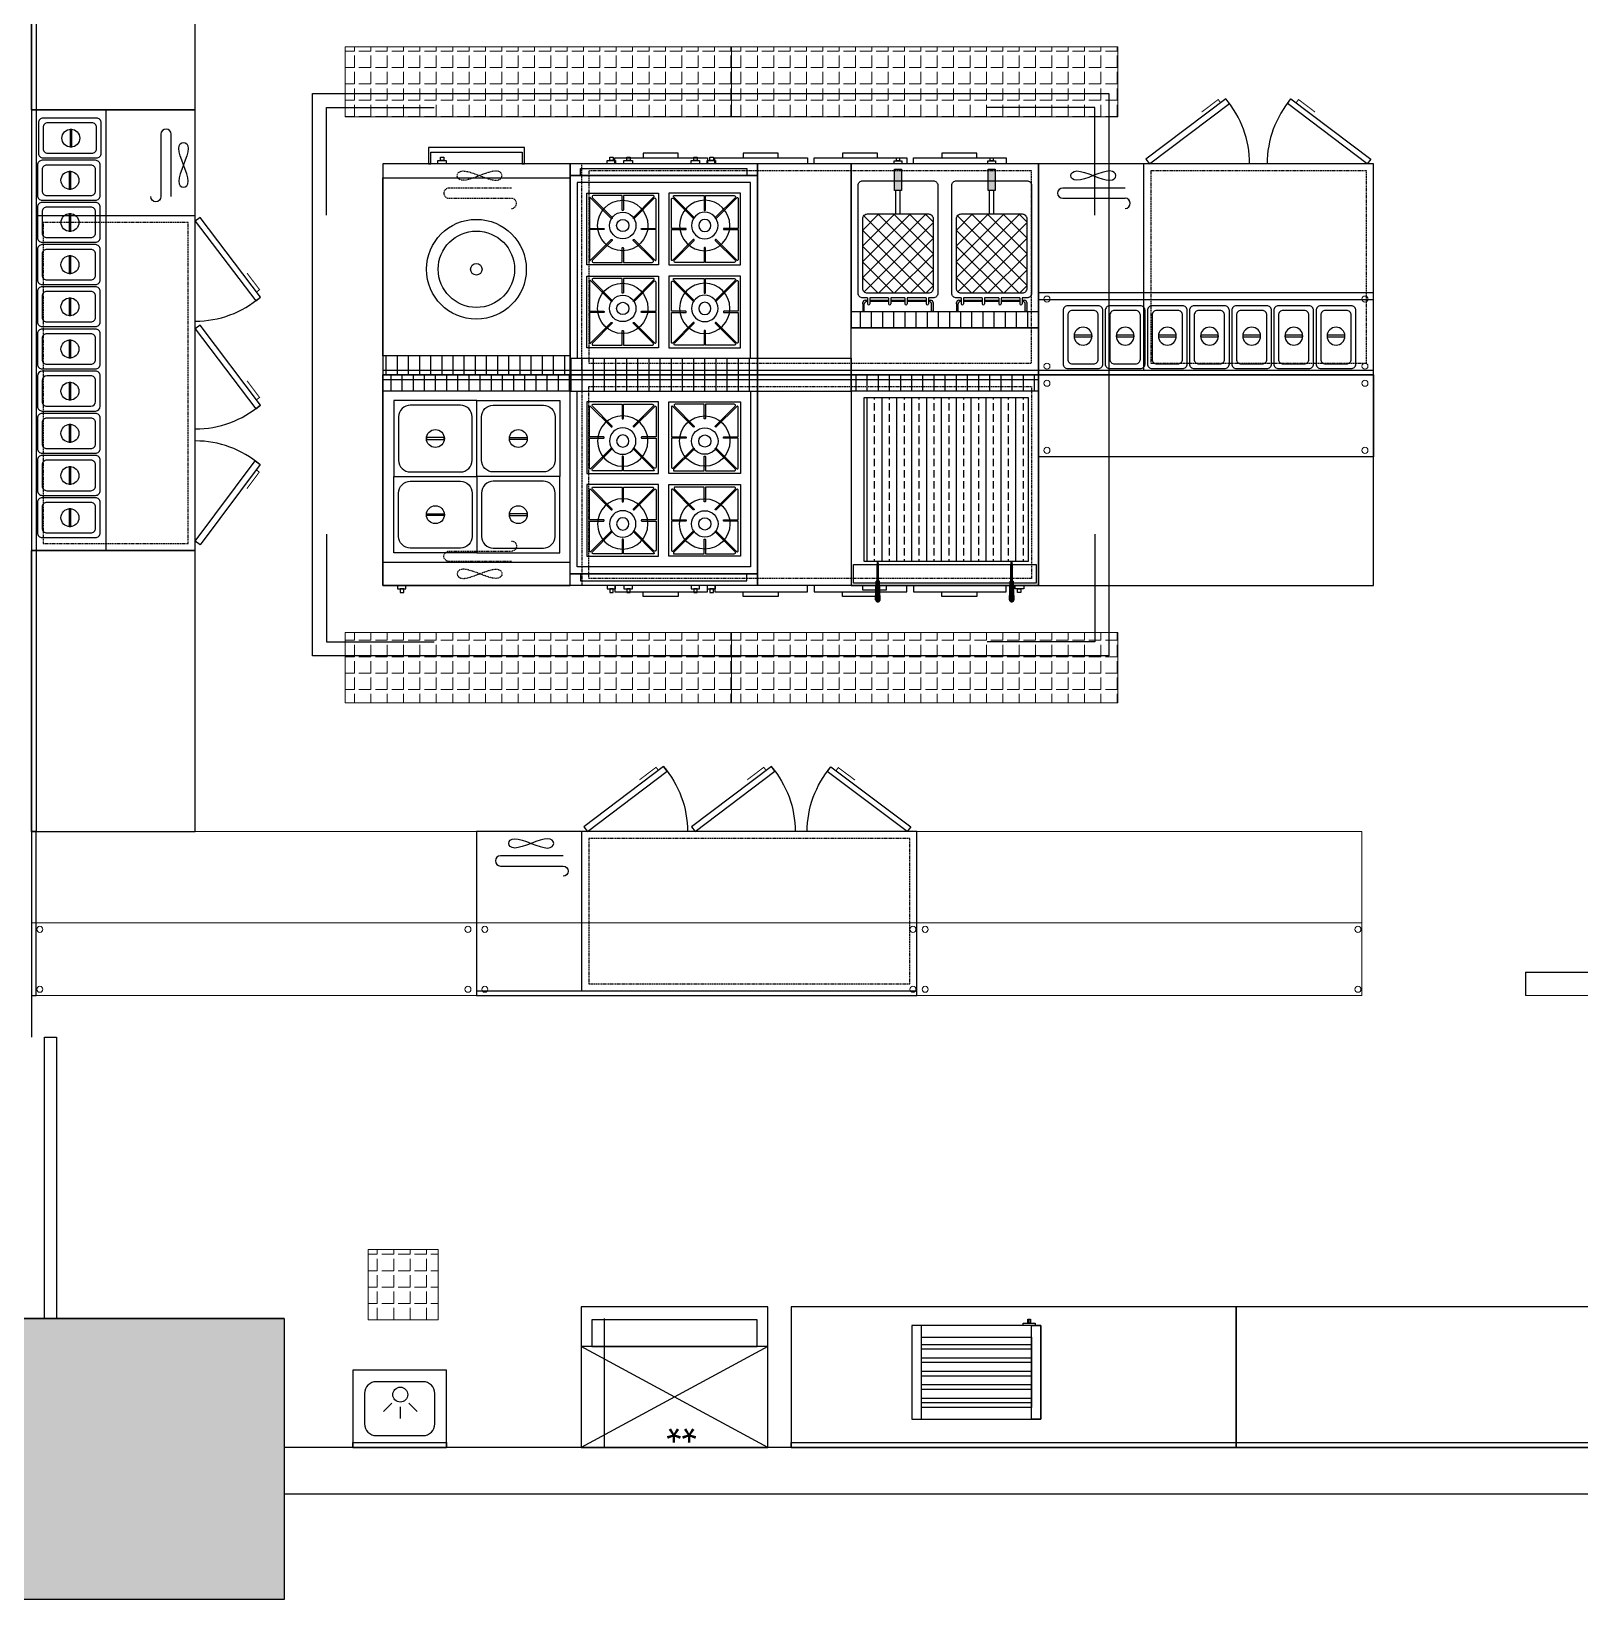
# Model space of a CAD drawing. Header units: millimetres. Extents: x 0 to 45949, y -31098 to 10954.
# Drawn here: x 28070 to 28731, y -7649 to -6979 of the extents above; entities that cross this region are included whole.
import ezdxf
from ezdxf import colors
from ezdxf.entities.mleader import LeaderData, LeaderLine
from ezdxf.enums import TextEntityAlignment as Align
from ezdxf.math import Vec2, Vec3

# ---------------------------------------------------------------- set-up
doc = ezdxf.new("R2010")
doc.units = ezdxf.units.MM
doc.linetypes.add('14.022_TASIYICI_+56.00$0$DUZ', pattern=[0])
doc.linetypes.add('DASHED', pattern=[0.75, 0.5, -0.25])
for name, color, linetype in [('002 Çizgi', 9, 'Continuous'), ('14.022_TASIYICI_+56.00$0$YPM_STR_BA', 252, '14.022_TASIYICI_+56.00$0$DUZ'), ('S2000-002 Çizgi', 7, 'Continuous')]:
    doc.layers.add(name, color=color, linetype=linetype)
doc.layers.add('iç ölçü', color=7, linetype='Continuous', lineweight=15)
doc.layers.add('MOBİLYA TEFRİŞ', color=35, linetype='Continuous', lineweight=15)
doc.styles.get("Standard").update_dxf_attribs({"font": 'arial.ttf'})
pattern_1 = [(90, (25362.0864, -24862.512), (-6.985, 4e-16), [5.08, -1.905]), (180, (25362.0864, -24862.512), (-9e-16, -6.985), [5.08, -1.905])]
pattern_2 = [(90, (25197.0864, -24862.512), (-6.985, 4e-16), [5.08, -1.905]), (180, (25197.0864, -24862.512), (-9e-16, -6.985), [5.08, -1.905])]

# ---------------------------------------------------------------- blocks, each defined once
blk = doc.blocks.new('A$C73F90BF7')
at = {"layer": 'S2000-002 Çizgi'}
for points in [[(0, 0), (79.69, 0), (79.69, 60), (0, 60)], [(4.59, 5.64), (75.1, 5.64), (75.1, 16.91), (4.59, 16.91)]]:
    blk.add_lwpolyline(points, close=True, dxfattribs=at)
for points in [[(0, 16.91), (79.69, 60)], [(0, 60), (79.69, 16.91)], [(0, 16.91), (79.69, 16.91)]]:
    blk.add_lwpolyline(points, dxfattribs=at)
blk.add_text('**', height=12, dxfattribs=at).set_placement((30.35, 46.01))
blk = doc.blocks.new('A$C604B7618')
at = {"layer": 'S2000-002 Çizgi'}
blk.add_lwpolyline([(0, 30.57), (30.57, 30.57), (30.57, 0), (0, 0), (0, 30.57)], dxfattribs=at)
blk.add_lwpolyline([(15.55, 29.52), (15.55, 23.44, -0.414214), (15.34, 23.23), (15.23, 23.23, -0.414214), (15.02, 23.44), (15.02, 29.52), (2.68, 29.52, 0.668179), (2.31, 28.63), (10.81, 20.13, -0.810443), (10.38, 19.82), (1.59, 28.61, 0.668179), (1.05, 28.39), (1.05, 15.55), (7.13, 15.55, -0.414214), (7.34, 15.34), (7.34, 15.23, -0.414214), (7.13, 15.02), (1.05, 15.02), (1.05, 2.68, 0.668179), (1.94, 2.31), (10.43, 10.81, -0.810443), (10.75, 10.38), (1.96, 1.59, 0.668179), (2.18, 1.05), (15.02, 1.05), (15.02, 7.13, -0.414214), (15.23, 7.34), (15.34, 7.34, -0.414214), (15.55, 7.13), (15.55, 1.05), (27.88, 1.05, 0.668179), (28.26, 1.94), (19.76, 10.43, -0.810443), (20.19, 10.75), (28.98, 1.96, 0.668179), (29.52, 2.18), (29.52, 15.02), (23.44, 15.02, -0.414214), (23.23, 15.23), (23.23, 15.34, -0.414214), (23.44, 15.55), (29.52, 15.55), (29.52, 28.39, 0.668179), (28.98, 28.61), (20.19, 19.82, -0.810443), (19.76, 20.13), (28.26, 28.63, 0.668179), (27.88, 29.52)], format="xyb", close=True, dxfattribs=at)
for radius in [10.75, 5.66, 2.6]:
    blk.add_circle((15.28, 13.8), radius, dxfattribs=at)
blk = doc.blocks.new('A$C0E67626B')
at = {"layer": 'S2000-002 Çizgi'}
h = blk.add_hatch(dxfattribs=at)
h.set_pattern_fill('ANSI31', color=256, scale=1.5, angle=45, style=0)
h.set_pattern_definition([(90, (-2444.461, -5730.0927), (-4.7625, 9e-16), [])])
h.paths.add_polyline_path([(80, 85.92), (80, 92.92), (0, 92.92), (0, 85.92)])
for points in [[(0, 7.92), (80, 7.92), (80, 92.92), (0, 92.92)], [(80, 85.92), (0, 85.92), (0, 92.92), (80, 92.92)], [(3, 10.92), (77, 10.92), (77, 85.92), (3, 85.92)], [(0, 2.92), (80, 2.92), (80, 7.92), (0, 7.92)], [(4.49, 7.92), (75.51, 7.92), (75.51, 4.92), (4.49, 4.92)], [(17.86, 2.92), (21.5, 2.92), (21.5, 1.46), (17.86, 1.46)], [(18.82, 1.46), (20.28, 1.46), (20.28, 0), (18.82, 0)], [(24.71, 2.92), (28.35, 2.92), (28.35, 1.46), (24.71, 1.46)], [(25.67, 1.46), (27.13, 1.46), (27.13, 0), (25.67, 0)], [(53.39, 2.92), (57.03, 2.92), (57.03, 1.46), (53.39, 1.46)], [(54.35, 1.46), (55.81, 1.46), (55.81, 0), (54.35, 0)], [(60.56, 2.92), (64.21, 2.92), (64.21, 1.46), (60.56, 1.46)], [(61.53, 1.46), (62.99, 1.46), (62.99, 0), (61.53, 0)]]:
    blk.add_lwpolyline(points, close=True, dxfattribs=at)
at = {"layer": 'S2000-002 Çizgi', "xscale": -1}
for p in [(37.77, 50.81), (37.77, 15.43)]:
    blk.add_blockref('A$C604B7618', p, dxfattribs=at)
at = {"layer": 'S2000-002 Çizgi'}
for p in [(42.23, 50.81), (42.23, 15.43)]:
    blk.add_blockref('A$C604B7618', p, dxfattribs=at)
blk = doc.blocks.new('A$C4E787DF2')
at = {"layer": 'S2000-002 Çizgi'}
h = blk.add_hatch(dxfattribs=at)
h.set_pattern_fill('ANSI31', color=256, scale=1.5, angle=45, style=0)
h.set_pattern_definition([(90, (-2608.432, -5726.0087), (-4.7625, 9e-16), [])])
h.paths.add_polyline_path([(80, 89), (80, 97), (0, 97), (0, 89)])
for points in [[(0, 7), (80, 7), (80, 97), (0, 97)], [(0, 89), (80, 89), (80, 13), (0, 13)], [(52.88, 7), (56.52, 7), (56.52, 5.54), (52.88, 5.54)], [(53.84, 5.54), (55.3, 5.54), (55.3, 4.08), (53.84, 4.08)]]:
    blk.add_lwpolyline(points, close=True, dxfattribs=at)
blk.add_lwpolyline([(19.49, 7), (19.49, 0), (60.51, 0), (60.51, 7), (59.51, 7), (59.51, 2), (20.49, 2), (20.49, 7), (19.49, 7)], dxfattribs=at)
for radius in [21.3, 16.3, 2.45]:
    blk.add_circle((40, 52), radius, dxfattribs=at)
blk = doc.blocks.new('A$C18F60D0F')
at = {"layer": 'S2000-002 Çizgi'}
h = blk.add_hatch(dxfattribs=at)
h.set_pattern_fill('ANSI31', color=256, scale=1.5, angle=45, style=0)
h.set_pattern_definition([(90, (-3291.7327, -4953.714), (-4.7625, 9e-16), [])])
h.paths.add_polyline_path([(80, 89.9), (80, 96.9), (0, 96.9), (0, 89.9)])
h = blk.add_hatch(dxfattribs=at)
h.set_pattern_fill('ANSI33', color=256, angle=45, style=0)
h.set_pattern_definition([(90, (-3291.7327, -4953.714), (-6.35, 1e-15), []), (90, (-3288.5577, -4950.539), (-6.35, 1e-15), [3.175, -1.5875])])
h.paths.add_polyline_path([(5.53, 87.19), (5.53, 17.19), (75.53, 17.19), (75.53, 87.19)])
h = blk.add_hatch(dxfattribs=at)
h.set_pattern_fill('ANSI32', color=256, style=0)
h.set_pattern_definition([(45, (-4249.5, -7757.06716), (-0.265165043, 0.265165043), []), (45, (-4249.3232, -7757.06716), (-0.265165043, 0.265165043), [])])
h.paths.add_polyline_path([(12.1, 7.9), (10.72, 7.9), (10.69, 6.9), (12.14, 6.9)])
h.paths.add_polyline_path([(12.07, 8.72), (11.76, 8.72), (11.76, 14.52), (11.68, 15.9), (11.15, 15.9), (11.07, 14.52), (11.07, 8.72), (10.75, 8.72), (10.72, 7.9), (12.1, 7.9)])
h.paths.add_polyline_path([(12.2, 4.9), (10.62, 4.9), (10.48, 0.76, 0.437405), (11.18, 0), (11.64, 0, 0.437405), (12.35, 0.76)])
h.paths.add_polyline_path([(12.14, 6.9), (10.69, 6.9), (10.62, 4.9), (12.2, 4.9)])
h.paths.add_polyline_path([(11.6, 17.19), (11.23, 17.19), (11.15, 15.9), (11.68, 15.9)])
h = blk.add_hatch(dxfattribs=at)
h.set_pattern_fill('ANSI32', color=256, style=0)
h.set_pattern_definition([(135, (4329.5, -7757.06716), (0.265165043, 0.265165043), []), (135, (4329.32323, -7757.06716), (0.265165043, 0.265165043), [])])
h.paths.add_polyline_path([(67.9, 7.9), (69.28, 7.9), (69.31, 6.9), (67.86, 6.9)])
h.paths.add_polyline_path([(67.93, 8.72), (68.24, 8.72), (68.24, 14.52), (68.32, 15.9), (68.85, 15.9), (68.93, 14.52), (68.93, 8.72), (69.25, 8.72), (69.28, 7.9), (67.9, 7.9)])
h.paths.add_polyline_path([(67.8, 4.9), (69.38, 4.9), (69.52, 0.76, -0.437405), (68.82, 0), (68.36, 0, -0.437405), (67.65, 0.76)])
h.paths.add_polyline_path([(67.86, 6.9), (69.31, 6.9), (69.38, 4.9), (67.8, 4.9)])
h.paths.add_polyline_path([(68.4, 17.19), (68.77, 17.19), (68.85, 15.9), (68.32, 15.9)])
for p, q in [((11.07, 14.52), (11.23, 17.19)), ((11.07, 8.72), (11.07, 14.52)), ((11.23, 17.19), (11.6, 17.19)), ((11.6, 17.19), (11.23, 17.19)), ((11.76, 14.52), (11.6, 17.19)), ((11.76, 8.72), (11.76, 14.52)), ((68.24, 14.52), (68.4, 17.19)), ((68.24, 8.72), (68.24, 14.52)), ((68.77, 17.19), (68.4, 17.19)), ((68.4, 17.19), (68.77, 17.19)), ((68.93, 14.52), (68.77, 17.19)), ((68.93, 8.72), (68.93, 14.52)), ((10.48, 0.76), (10.75, 8.72)), ((10.75, 8.72), (10.48, 0.76)), ((10.75, 8.72), (11.07, 8.72)), ((11.07, 8.72), (10.75, 8.72)), ((12.07, 8.72), (11.76, 8.72)), ((12.35, 0.76), (12.07, 8.72)), ((67.65, 0.76), (67.93, 8.72)), ((67.93, 8.72), (68.24, 8.72)), ((69.25, 8.72), (68.93, 8.72)), ((68.93, 8.72), (69.25, 8.72)), ((69.52, 0.76), (69.25, 8.72)), ((69.25, 8.72), (69.52, 0.76)), ((11.64, 0), (11.18, 0)), ((11.18, 0), (11.64, 0)), ((68.36, 0), (68.82, 0)), ((68.82, 0), (68.36, 0))]:
    blk.add_line(p, q, dxfattribs=at)
for points in [[(0, 6.9), (80, 6.9), (80, 96.9), (0, 96.9)], [(0, 96.9), (80, 96.9), (80, 89.9), (0, 89.9)], [(5.53, 87.19), (75.53, 87.19), (75.53, 17.19), (5.53, 17.19)], [(1, 15.9), (79, 15.9), (79, 7.9), (1, 7.9)], [(5, 6.9), (15, 6.9), (15, 4.9), (5, 4.9)], [(70.06, 6.9), (73.7, 6.9), (73.7, 5.44), (70.06, 5.44)], [(71.02, 5.44), (72.48, 5.44), (72.48, 3.98), (71.02, 3.98)]]:
    blk.add_lwpolyline(points, close=True, dxfattribs=at)
for centre, start, end in [((11.18, 0.71), 175.50083, 270), ((11.18, 0.71), 175.50083, 270), ((11.64, 0.71), 270, 4.49917), ((68.36, 0.71), 175.50083, 270), ((68.82, 0.71), 270, 4.49917), ((68.82, 0.71), 270, 4.49917)]:
    blk.add_arc(centre, 0.706, start, end, dxfattribs=at)
blk = doc.blocks.new('A$C5E5C2D80')
at = {"layer": 'S2000-002 Çizgi'}
blk.add_lwpolyline([(0, 0), (35.4, 0), (35.4, 32.5), (0, 32.5)], close=True, dxfattribs=at)
blk.add_lwpolyline([(7, 2), (28.4, 2, 0.414214), (33.4, 7), (33.4, 25.5, 0.414214), (28.4, 30.5), (7, 30.5, 0.414214), (2, 25.5), (2, 7, 0.414214)], format="xyb", close=True, dxfattribs=at)
blk = doc.blocks.new('A$C24F91276')
at = {"layer": 'S2000-002 Çizgi'}
h = blk.add_hatch(dxfattribs=at)
h.set_pattern_fill('ANSI31', color=256, scale=1.5, angle=45, style=0)
h.set_pattern_definition([(90, (-3928.432, -4942.946), (-4.7625, 9e-16), [])])
h.paths.add_polyline_path([(80, 85.92), (80, 92.92), (0, 92.92), (0, 85.92)])
blk.add_line((0, 12.92), (80, 12.92), dxfattribs=at)
for points in [[(0, 92.92), (80, 92.92), (80, 85.92), (0, 85.92)], [(0, 2.92), (80, 2.92), (80, 92.92), (0, 92.92)], [(26.25, 66.07), (18.75, 66.07), (18.75, 65.32), (26.25, 65.32)], [(54.15, 66.07), (61.65, 66.07), (61.65, 65.32), (54.15, 65.32)], [(26.25, 32.77), (18.75, 32.77), (18.75, 33.52), (26.25, 33.52)], [(54.15, 32.77), (61.65, 32.77), (61.65, 33.52), (54.15, 33.52)], [(9.94, 2.92), (6.3, 2.92), (6.3, 1.46), (9.94, 1.46)], [(8.98, 1.46), (7.52, 1.46), (7.52, 0), (8.98, 0)]]:
    blk.add_lwpolyline(points, close=True, dxfattribs=at)
for centre in [(22.5, 65.67), (57.9, 65.67), (22.5, 33.17), (57.9, 33.17)]:
    blk.add_circle(centre, 3.82, dxfattribs=at)
blk.add_blockref('A$C5E5C2D80', (4.8, 49.42), dxfattribs=at)
at = {"layer": 'S2000-002 Çizgi', "xscale": -1}
blk.add_blockref('A$C5E5C2D80', (75.6, 49.42), dxfattribs=at)
at = {"layer": 'S2000-002 Çizgi', "xscale": -1, "rotation": 180}
blk.add_blockref('A$C5E5C2D80', (4.8, 49.42), dxfattribs=at)
at = {"layer": 'S2000-002 Çizgi', "rotation": 180}
blk.add_blockref('A$C5E5C2D80', (75.6, 49.42), dxfattribs=at)
blk = doc.blocks.new('A$C063E11E5')
at = {"layer": 'S2000-002 Çizgi'}
h = blk.add_hatch(dxfattribs=at)
h.set_pattern_fill('ANSI31', color=256, scale=1.5, angle=45, style=0)
h.set_pattern_definition([(90, (-3458.603, -4993.7387), (-4.7625, 9e-16), [])])
h.paths.add_polyline_path([(0, 72.62), (0, 65.62), (80, 65.62), (80, 72.62)])
h = blk.add_hatch(color=256, dxfattribs=at)
h.paths.add_polyline_path([(35, 61.8), (35, 62.44), (35, 65.62), (34.36, 65.62), (34.36, 62.44, -0.414214), (33.36, 61.44), (33, 61.44), (33, 60.8), (34, 60.8, 0.414214)])
h.paths.add_polyline_path([(32, 61.44), (24, 61.44), (24, 60.8), (32, 60.8)])
h.paths.add_polyline_path([(23, 61.44), (17, 61.44), (17, 60.8), (23, 60.8)])
h.paths.add_polyline_path([(16, 61.44), (8, 61.44), (8, 60.8), (16, 60.8)])
h.paths.add_polyline_path([(5.64, 62.44), (5.64, 65.62), (5, 65.62), (5, 61.8, 0.414214), (6, 60.8), (6.64, 60.8), (7, 60.8), (7, 61.44), (6.64, 61.44, -0.414214)])
h = blk.add_hatch(color=256, dxfattribs=at)
h.paths.add_polyline_path([(75, 61.8), (75, 62.44), (75, 65.62), (74.36, 65.62), (74.36, 62.44, -0.414214), (73.36, 61.44), (73, 61.44), (73, 60.8), (74, 60.8, 0.414214)])
h.paths.add_polyline_path([(72, 61.44), (64, 61.44), (64, 60.8), (72, 60.8)])
h.paths.add_polyline_path([(63, 61.44), (57, 61.44), (57, 60.8), (63, 60.8)])
h.paths.add_polyline_path([(56, 61.44), (48, 61.44), (48, 60.8), (56, 60.8)])
h.paths.add_polyline_path([(45.64, 62.44), (45.64, 65.62), (45, 65.62), (45, 61.8, 0.414214), (46, 60.8), (46.64, 60.8), (47, 60.8), (47, 61.44), (46.64, 61.44, -0.414214)])
h = blk.add_hatch(dxfattribs=at)
h.set_pattern_fill('ANSI37', color=256, scale=1.5, style=0)
h.set_pattern_definition([(45, (-3527.4763, -4981.5224), (-3.367596, 3.367596), []), (135, (-3527.4763, -4981.5224), (-3.367596, -3.367596), [])])
h.paths.add_polyline_path([(35, 55.84, 0.414214), (33, 57.84), (7, 57.84, 0.414214), (5, 55.84), (5, 26.01, 0.414214), (7, 24.01), (33, 24.01, 0.414214), (35, 26.01)])
h = blk.add_hatch(dxfattribs=at)
h.set_pattern_fill('ANSI37', color=256, scale=1.5, style=0)
h.set_pattern_definition([(45, (-3487.4763, -4981.5224), (-3.367596, 3.367596), []), (135, (-3487.4763, -4981.5224), (-3.367596, -3.367596), [])])
h.paths.add_polyline_path([(75, 55.84, 0.414214), (73, 57.84), (47, 57.84, 0.414214), (45, 55.84), (45, 26.01, 0.414214), (47, 24.01), (73, 24.01, 0.414214), (75, 26.01)])
for points in [[(18.49, 14.01), (21.51, 14.01), (21.51, 4.84), (18.49, 4.84)], [(58.49, 14.01), (61.51, 14.01), (61.51, 4.84), (58.49, 4.84)]]:
    blk.add_hatch(color=256, dxfattribs=at).paths.add_polyline_path(points)
for p, q in [((5, 61.8), (5, 65.62)), ((5, 65.62), (5.64, 65.62)), ((5.64, 65.62), (5.64, 62.44)), ((6.64, 60.8), (6, 60.8)), ((6.64, 61.44), (7, 61.44)), ((7, 60.8), (6.64, 60.8)), ((7, 59.84), (7, 62.32)), ((8, 59.84), (8, 62.32)), ((8, 61.44), (16, 61.44)), ((16, 60.8), (8, 60.8)), ((16, 59.84), (16, 62.32)), ((17, 59.84), (17, 62.32)), ((17, 61.44), (23, 61.44)), ((23, 60.8), (17, 60.8)), ((23, 59.84), (23, 62.32)), ((24, 59.84), (24, 62.32)), ((24, 61.44), (32, 61.44)), ((32, 60.8), (24, 60.8)), ((32, 59.84), (32, 62.32)), ((33, 59.84), (33, 62.32)), ((33, 61.44), (33.36, 61.44)), ((34, 60.8), (33, 60.8)), ((34.36, 65.62), (34.36, 62.44)), ((35, 65.62), (34.36, 65.62)), ((35, 62.44), (35, 65.62)), ((35, 62.44), (35, 61.8)), ((45, 65.62), (45.64, 65.62)), ((45, 61.8), (45, 65.62)), ((45.64, 65.62), (45.64, 62.44)), ((46.64, 60.8), (46, 60.8)), ((46.64, 61.44), (47, 61.44)), ((47, 60.8), (46.64, 60.8)), ((47, 59.84), (47, 62.32)), ((48, 59.84), (48, 62.32)), ((48, 61.44), (56, 61.44)), ((56, 60.8), (48, 60.8)), ((56, 59.84), (56, 62.32)), ((57, 59.84), (57, 62.32)), ((57, 61.44), (63, 61.44)), ((63, 60.8), (57, 60.8)), ((63, 59.84), (63, 62.32)), ((64, 59.84), (64, 62.32)), ((64, 61.44), (72, 61.44)), ((72, 60.8), (64, 60.8)), ((72, 59.84), (72, 62.32)), ((73, 59.84), (73, 62.32)), ((73, 61.44), (73.36, 61.44)), ((74, 60.8), (73, 60.8)), ((75, 65.62), (74.36, 65.62)), ((74.36, 65.62), (74.36, 62.44)), ((75, 62.44), (75, 65.62)), ((75, 62.44), (75, 61.8))]:
    blk.add_line(p, q, dxfattribs=at)
for points in [[(0, 72.62), (80, 72.62), (80, 65.62), (0, 65.62)], [(0, 2.62), (80, 2.62), (80, 72.62), (0, 72.62)], [(19, 24.01), (19, 14.01), (21, 14.01), (21, 24.01)], [(59, 24.01), (59, 14.01), (61, 14.01), (61, 24.01)], [(18.49, 14.01), (21.51, 14.01), (21.51, 4.84), (18.49, 4.84)], [(58.49, 14.01), (61.51, 14.01), (61.51, 4.84), (58.49, 4.84)], [(18.36, 2.62), (21.64, 2.62), (21.64, 1.31), (18.36, 1.31)], [(19.34, 1.31), (20.66, 1.31), (20.66, 0), (19.34, 0)], [(58.36, 2.62), (61.64, 2.62), (61.64, 1.31), (58.36, 1.31)], [(59.34, 1.31), (60.66, 1.31), (60.66, 0), (59.34, 0)]]:
    blk.add_lwpolyline(points, close=True, dxfattribs=at)
for points in [[(29, 9.84), (5, 9.84, -0.414214), (3, 11.84), (3, 57.84, -0.414214), (5, 59.84), (7, 59.84)], [(33, 59.84), (35, 59.84, -0.414214), (37, 57.84), (37, 11.84, -0.414214), (35, 9.84), (29, 9.84)], [(69, 9.84), (45, 9.84, -0.414214), (43, 11.84), (43, 57.84, -0.414214), (45, 59.84), (47, 59.84)], [(73, 59.84), (75, 59.84, -0.414214), (77, 57.84), (77, 11.84, -0.414214), (75, 9.84), (69, 9.84)]]:
    blk.add_lwpolyline(points, format="xyb", dxfattribs=at)
for points in [[(7, 57.84), (33, 57.84, -0.414214), (35, 55.84), (35, 26.01, -0.414214), (33, 24.01), (7, 24.01, -0.414214), (5, 26.01), (5, 55.84, -0.414214)], [(47, 57.84), (73, 57.84, -0.414214), (75, 55.84), (75, 26.01, -0.414214), (73, 24.01), (47, 24.01, -0.414214), (45, 26.01), (45, 55.84, -0.414214)]]:
    blk.add_lwpolyline(points, format="xyb", close=True, dxfattribs=at)
for points in [[(8, 59.84), (16, 59.84)], [(17, 59.84), (23, 59.84)], [(24, 59.84), (32, 59.84)], [(48, 59.84), (56, 59.84)], [(57, 59.84), (63, 59.84)], [(64, 59.84), (72, 59.84)]]:
    blk.add_lwpolyline(points, dxfattribs=at)
for centre, radius, start, end in [((6, 61.8), 1, 180, 270), ((6.64, 62.44), 1, 180, 270), ((7.5, 62.32), 0.5, 0, 180), ((16.5, 62.32), 0.5, 0, 180), ((23.5, 62.32), 0.5, 0, 180), ((32.5, 62.32), 0.5, 0, 180), ((33.36, 62.44), 1, 270, 0), ((34, 61.8), 1, 270, 0), ((46, 61.8), 1, 180, 270), ((46.64, 62.44), 1, 180, 270), ((47.5, 62.32), 0.5, 0, 180), ((56.5, 62.32), 0.5, 0, 180), ((63.5, 62.32), 0.5, 0, 180), ((72.5, 62.32), 0.5, 0, 180), ((73.36, 62.44), 1, 270, 0), ((74, 61.8), 1, 270, 0)]:
    blk.add_arc(centre, radius, start, end, dxfattribs=at)
blk = doc.blocks.new('A$C7CAC0F96')
at = {"layer": '002 Çizgi', "color": 7}
for p, q in [((188, 95.82), (0, 95.82)), ((74.51, 95.21), (61.51, 95.21)), ((59.51, 93.21), (59.51, 70.42)), ((61.51, 91.21), (61.51, 72.42)), ((72.51, 93.21), (63.51, 93.21)), ((74.51, 72.42), (74.51, 91.21)), ((76.51, 70.42), (76.51, 93.21)), ((61.51, 68.42), (74.51, 68.42)), ((63.51, 70.42), (72.51, 70.42))]:
    blk.add_line(p, q, dxfattribs=at)
for points in [[(188, 27.82), (188, 97.82), (0, 97.82), (0, 27.82)], [(0, 65.82), (188.01, 65.82), (188.01, 97.82), (0, 97.82)], [(10.22, 80.95), (17.72, 80.95), (17.72, 81.7), (10.22, 81.7)], [(28.22, 80.95), (35.72, 80.95), (35.72, 81.7), (28.22, 81.7)], [(46.22, 80.95), (53.72, 80.95), (53.72, 81.7), (46.22, 81.7)], [(64.22, 80.95), (71.72, 80.95), (71.72, 81.7), (64.22, 81.7)], [(82.22, 80.95), (89.72, 80.95), (89.72, 81.7), (82.22, 81.7)], [(100.22, 80.95), (107.72, 80.95), (107.72, 81.7), (100.22, 81.7)], [(118.22, 80.95), (125.72, 80.95), (125.72, 81.7), (118.22, 81.7)], [(136.22, 80.95), (143.72, 80.95), (143.72, 81.7), (136.22, 81.7)], [(154.22, 80.95), (161.72, 80.95), (161.72, 81.7), (154.22, 81.7)], [(172.22, 80.55), (179.72, 80.55), (179.72, 81.3), (172.22, 81.3)], [(171.56, 30.84), (170.1, 31.01), (168.4, 31.47), (166.54, 32.11), (164.59, 32.84), (162.64, 33.58), (160.78, 34.22), (159.07, 34.67), (157.62, 34.85), (156.47, 34.67), (155.66, 34.22), (155.17, 33.58), (155, 32.84), (155.17, 32.11), (155.66, 31.47), (156.47, 31.01), (157.62, 30.84), (159.07, 31.01), (160.78, 31.47), (162.64, 32.11), (164.59, 32.84), (166.54, 33.58), (168.4, 34.22), (170.1, 34.67), (171.56, 34.85), (172.7, 34.67), (173.52, 34.22), (174.01, 33.58), (174.17, 32.84), (174.01, 32.11), (173.52, 31.47), (172.7, 31.01)], [(36.69, 0.15), (2.46, 25.76), (4, 27.82), (38.23, 2.2)], [(62.06, 0), (96.17, 25.77), (94.62, 27.82), (60.51, 2.05)], [(108.04, 0), (142.15, 25.77), (140.6, 27.82), (106.49, 2.05)]]:
    blk.add_lwpolyline(points, close=True, dxfattribs=at)
for points in [[(7.51, 68.42), (20.51, 68.42, 0.414214), (22.51, 70.42), (22.51, 93.21, 0.414214), (20.51, 95.21), (7.51, 95.21, 0.414214), (5.51, 93.21), (5.51, 70.42, 0.414214)], [(25.51, 68.42), (38.51, 68.42, 0.414214), (40.51, 70.42), (40.51, 93.21, 0.414214), (38.51, 95.21), (25.51, 95.21, 0.414214), (23.51, 93.21), (23.51, 70.42, 0.414214)], [(43.51, 68.42), (56.51, 68.42, 0.414214), (58.51, 70.42), (58.51, 93.21, 0.414214), (56.51, 95.21), (43.51, 95.21, 0.414214), (41.51, 93.21), (41.51, 70.42, 0.414214)], [(79.51, 68.42), (92.51, 68.42, 0.414214), (94.51, 70.42), (94.51, 93.21, 0.414214), (92.51, 95.21), (79.51, 95.21, 0.414214), (77.51, 93.21), (77.51, 70.42, 0.414214)], [(97.51, 68.42), (110.51, 68.42, 0.414214), (112.51, 70.42), (112.51, 93.21, 0.414214), (110.51, 95.21), (97.51, 95.21, 0.414214), (95.51, 93.21), (95.51, 70.42, 0.414214)], [(115.51, 68.42), (128.51, 68.42, 0.414214), (130.51, 70.42), (130.51, 93.21, 0.414214), (128.51, 95.21), (115.51, 95.21, 0.414214), (113.51, 93.21), (113.51, 70.42, 0.414214)], [(133.51, 68.42), (146.51, 68.42, 0.414214), (148.51, 70.42), (148.51, 93.21, 0.414214), (146.51, 95.21), (133.51, 95.21, 0.414214), (131.51, 93.21), (131.51, 70.42, 0.414214)], [(151.51, 68.42), (164.51, 68.42, 0.414214), (166.51, 70.42), (166.51, 93.21, 0.414214), (164.51, 95.21), (151.51, 95.21, 0.414214), (149.51, 93.21), (149.51, 70.42, 0.414214)], [(169.51, 68.02), (182.51, 68.02, 0.414214), (184.51, 70.02), (184.51, 92.82, 0.414214), (182.51, 94.82), (169.51, 94.82, 0.414214), (167.51, 92.82), (167.51, 70.02, 0.414214)], [(9.51, 70.42), (18.51, 70.42, 0.414214), (20.51, 72.42), (20.51, 91.21, 0.414214), (18.51, 93.21), (9.51, 93.21, 0.414214), (7.51, 91.21), (7.51, 72.42, 0.414214)], [(27.51, 70.42), (36.51, 70.42, 0.414214), (38.51, 72.42), (38.51, 91.21, 0.414214), (36.51, 93.21), (27.51, 93.21, 0.414214), (25.51, 91.21), (25.51, 72.42, 0.414214)], [(45.51, 70.42), (54.51, 70.42, 0.414214), (56.51, 72.42), (56.51, 91.21, 0.414214), (54.51, 93.21), (45.51, 93.21, 0.414214), (43.51, 91.21), (43.51, 72.42, 0.414214)], [(81.51, 70.42), (90.51, 70.42, 0.414214), (92.51, 72.42), (92.51, 91.21, 0.414214), (90.51, 93.21), (81.51, 93.21, 0.414214), (79.51, 91.21), (79.51, 72.42, 0.414214)], [(99.51, 70.42), (108.51, 70.42, 0.414214), (110.51, 72.42), (110.51, 91.21, 0.414214), (108.51, 93.21), (99.51, 93.21, 0.414214), (97.51, 91.21), (97.51, 72.42, 0.414214)], [(117.51, 70.42), (126.51, 70.42, 0.414214), (128.51, 72.42), (128.51, 91.21, 0.414214), (126.51, 93.21), (117.51, 93.21, 0.414214), (115.51, 91.21), (115.51, 72.42, 0.414214)], [(135.51, 70.42), (144.51, 70.42, 0.414214), (146.51, 72.42), (146.51, 91.21, 0.414214), (144.51, 93.21), (135.51, 93.21, 0.414214), (133.51, 91.21), (133.51, 72.42, 0.414214)], [(153.51, 70.42), (162.51, 70.42, 0.414214), (164.51, 72.42), (164.51, 91.21, 0.414214), (162.51, 93.21), (153.51, 93.21, 0.414214), (151.51, 91.21), (151.51, 72.42, 0.414214)], [(171.51, 70.02), (180.51, 70.02, 0.414214), (182.51, 72.02), (182.51, 90.82, 0.414214), (180.51, 92.82), (171.51, 92.82, 0.414214), (169.51, 90.82), (169.51, 72.02, 0.414214)]]:
    blk.add_lwpolyline(points, format="xyb", close=True, dxfattribs=at)
blk.add_lwpolyline([(143, 95.82), (143, 27.82)], dxfattribs=at)
at = {"layer": '002 Çizgi', "color": 7, "linetype": 'DASHED'}
blk.add_lwpolyline([(140, 92.82), (3, 92.82), (3, 30.82), (140, 30.82)], close=True, dxfattribs=at)
at = {"layer": '002 Çizgi', "color": 7}
for points in [[(177.67, 42.5), (151, 42.5, -1), (151, 46.84)], [(151, 38.15), (177.67, 38.15, 1), (177.67, 42.5)]]:
    blk.add_lwpolyline(points, format="xyb", dxfattribs=at)
at = {"layer": '002 Çizgi', "color": 7, "const_width": 0.427}
for points in [[(34.44, 1.84), (33.45, 0.51), (27.79, 4.74), (26.35, 5.83)], [(64.3, 1.7), (65.3, 0.38), (70.93, 4.63), (72.38, 5.72)], [(110.28, 1.7), (111.28, 0.38), (116.91, 4.63), (118.36, 5.72)]]:
    blk.add_lwpolyline(points, dxfattribs=at)
at = {"layer": '002 Çizgi', "color": 7}
for centre in [(13.97, 81.35), (31.97, 81.35), (49.97, 81.35), (67.97, 81.35), (85.97, 81.35), (103.97, 81.35), (121.97, 81.35), (139.97, 81.35), (157.97, 81.35), (175.97, 80.95)]:
    blk.add_circle(centre, 3.82, dxfattribs=at)
for centre, radius, start, end in [((61.51, 93.21), 2, 90, 180), ((74.51, 93.21), 2, 0, 90), ((63.51, 91.21), 2, 90, 180), ((72.51, 91.21), 2, 360, 90), ((61.51, 70.42), 2, 180, 270), ((63.51, 72.42), 2, 180, 270), ((72.51, 72.42), 2, 270, 0), ((74.51, 70.42), 2, 270, 0), ((4, 27.82), 42.75, 319.75503, 0), ((94.62, 27.82), 42.75, 180, 220.50921), ((140.6, 27.82), 42.75, 180, 220.50921)]:
    blk.add_arc(centre, radius, start, end, dxfattribs=at)
blk = doc.blocks.new('_TagSlot')
at = {"color": 0, "linetype": 'ByBlock', "lineweight": -2, "transparency": 16777216}
for p, q in [((-4, 4), (4, 4)), ((-4, -4), (4, -4))]:
    blk.add_line(p, q, dxfattribs=at)
for centre, start, end in [((-4, 0), 90, 270), ((4, 0), 270, 90)]:
    blk.add_arc(centre, 4, start, end, dxfattribs=at)
at = {"layer": 'MOBİLYA TEFRİŞ', "color": 0, "transparency": 16777216}
blk.add_attdef('TAGNUMBER', text='', height=3, dxfattribs=at).set_placement((0, -1.5), align=Align.CENTER)
blk = doc.blocks.new('A$C01E77913')
at = {"layer": 'S2000-002 Çizgi'}
for points in [[(2, 26.8), (15, 26.8, -0.414214), (17, 24.8), (17, 2, -0.414214), (15, 0), (2, 0, -0.414214), (0, 2), (0, 24.8, -0.414214)], [(4, 24.8), (13, 24.8, -0.414214), (15, 22.8), (15, 4, -0.414214), (13, 2), (4, 2, -0.414214), (2, 4), (2, 22.8, -0.414214)]]:
    blk.add_lwpolyline(points, format="xyb", close=True, dxfattribs=at)
blk.add_lwpolyline([(4.71, 14.27), (12.21, 14.27), (12.21, 13.52), (4.71, 13.52)], close=True, dxfattribs=at)
blk.add_circle((8.46, 13.87), 3.82, dxfattribs=at)
blk = doc.blocks.new('A$C36915F81')
at = {"layer": '002 Çizgi', "color": 7}
for p, q in [((13.83, 84.97), (13.99, 85.71)), ((13.99, 84.24), (13.83, 84.97)), ((13.99, 85.71), (14.48, 86.35)), ((14.48, 83.6), (13.99, 84.24)), ((14.48, 86.35), (15.3, 86.8)), ((15.3, 83.14), (14.48, 83.6)), ((15.3, 86.8), (16.44, 86.97)), ((16.44, 82.97), (15.3, 83.14)), ((16.44, 86.97), (17.9, 86.8)), ((17.9, 83.14), (16.44, 82.97)), ((17.9, 86.8), (19.6, 86.35)), ((19.6, 83.6), (17.9, 83.14)), ((19.6, 86.35), (21.46, 85.71)), ((21.46, 84.24), (19.6, 83.6)), ((21.46, 85.71), (23.41, 84.97)), ((23.41, 84.97), (21.46, 84.24)), ((25.36, 85.71), (23.41, 84.97)), ((23.41, 84.97), (25.36, 84.24)), ((27.22, 86.35), (25.36, 85.71)), ((25.36, 84.24), (27.22, 83.6)), ((28.93, 86.8), (27.22, 86.35)), ((27.22, 83.6), (28.93, 83.14)), ((30.38, 86.97), (28.93, 86.8)), ((28.93, 83.14), (30.38, 82.97)), ((31.53, 86.8), (30.38, 86.97)), ((30.38, 82.97), (31.53, 83.14)), ((32.34, 86.35), (31.53, 86.8)), ((31.53, 83.14), (32.34, 83.6)), ((32.83, 85.71), (32.34, 86.35)), ((32.34, 83.6), (32.83, 84.24)), ((33, 84.97), (32.83, 85.71)), ((32.83, 84.24), (33, 84.97)), ((37, 79.66), (10.33, 79.66)), ((10.33, 75.32), (37, 75.32)), ((0, 2), (143, 2))]:
    blk.add_line(p, q, dxfattribs=at)
for points in [[(79.96, 117.82), (45.85, 92.05), (47.4, 90), (81.51, 115.77)], [(107.8, 117.82), (141.91, 92.05), (140.36, 90), (106.25, 115.77)], [(0, 90), (0, 0), (143, 0), (143, 90)], [(143, 32), (0, 32), (0, 0), (143, 0)]]:
    blk.add_lwpolyline(points, close=True, dxfattribs=at)
at = {"layer": '002 Çizgi', "color": 7, "const_width": 0.427}
for points in [[(77.72, 116.12), (76.72, 117.44), (71.09, 113.18), (69.64, 112.09)], [(110.04, 116.12), (111.04, 117.44), (116.67, 113.18), (118.11, 112.09)]]:
    blk.add_lwpolyline(points, dxfattribs=at)
at = {"layer": '002 Çizgi', "color": 7}
blk.add_lwpolyline([(45, 2), (45, 90)], dxfattribs=at)
at = {"layer": '002 Çizgi', "color": 7, "linetype": 'DASHED'}
blk.add_lwpolyline([(48, 5), (140, 5), (140, 87), (48, 87)], close=True, dxfattribs=at)
at = {"layer": '002 Çizgi', "color": 7}
for centre, radius, start, end in [((47.4, 90), 42.75, 0, 40.50921), ((140.36, 90), 42.75, 139.49079, 180), ((10.33, 77.49), 2.17, 90, 270), ((37, 73.15), 2.17, 270, 90)]:
    blk.add_arc(centre, radius, start, end, dxfattribs=at)
at = {"layer": '002 Çizgi', "color": 7, "xscale": -1}
for p in [(27.49, 2.6), (45.49, 2.6), (63.49, 2.6), (81.49, 2.6), (99.49, 2.6), (117.49, 2.6), (135.49, 2.6)]:
    blk.add_blockref('A$C01E77913', p, dxfattribs=at)
blk = doc.blocks.new('A$C271B7F80')
at = {"layer": 'S2000-002 Çizgi'}
blk.add_line((0, 2), (280, 2), dxfattribs=at)
for points in [[(111.26, 92.64), (126.21, 92.64), (126.21, 94.6), (111.26, 94.6)], [(153.89, 92.64), (168.84, 92.64), (168.84, 94.6), (153.89, 94.6)], [(196.33, 92.64), (211.27, 92.64), (211.27, 94.6), (196.33, 94.6)], [(238.74, 92.64), (253.68, 92.64), (253.68, 94.6), (238.74, 94.6)], [(0, 90), (0, 0), (280, 0), (280, 90)], [(99.13, 92.64), (138.73, 92.64), (138.73, 90), (99.13, 90)], [(141.76, 92.64), (181.36, 92.64), (181.36, 90), (141.76, 90)], [(184.19, 92.64), (223.79, 92.64), (223.79, 90), (184.19, 90)], [(226.61, 92.64), (266.21, 92.64), (266.21, 90), (226.61, 90)]]:
    blk.add_lwpolyline(points, close=True, dxfattribs=at)
at = {"layer": 'S2000-002 Çizgi', "linetype": 'DASHED'}
blk.add_lwpolyline([(85, 2), (85, 90)], dxfattribs=at)
at = {"layer": 'S2000-002 Çizgi', "linetype": 'DASHED', "ltscale": 0.1}
blk.add_lwpolyline([(34.39, 86.97), (35.85, 86.8), (37.55, 86.35), (39.42, 85.71), (41.37, 84.97), (43.31, 84.24), (45.18, 83.6), (46.88, 83.14), (48.34, 82.97), (49.48, 83.14), (50.3, 83.6), (50.79, 84.24), (50.95, 84.97), (50.79, 85.71), (50.3, 86.35), (49.48, 86.8), (48.34, 86.97), (46.88, 86.8), (45.18, 86.35), (43.31, 85.71), (41.37, 84.97), (39.42, 84.24), (37.55, 83.6), (35.85, 83.14), (34.39, 82.97), (33.25, 83.14), (32.43, 83.6), (31.94, 84.24), (31.78, 84.97), (31.94, 85.71), (32.43, 86.35), (33.25, 86.8)], close=True, dxfattribs=at)
at = {"layer": 'S2000-002 Çizgi', "linetype": 'DASHED'}
blk.add_lwpolyline([(88, 5), (277, 5), (277, 87), (88, 87)], close=True, dxfattribs=at)
for points in [[(54.96, 79.66), (28.29, 79.66, 1), (28.29, 75.32)], [(28.29, 75.32), (54.96, 75.32, -1), (54.96, 70.97)]]:
    blk.add_lwpolyline(points, format="xyb", dxfattribs=at)
blk = doc.blocks.new('A$C40176E5B')
at = {"layer": 'S2000-002 Çizgi'}
blk.add_line((0, 95.82), (188, 95.82), dxfattribs=at)
for points in [[(0, 27.82), (0, 97.82), (188, 97.82), (188, 27.82)], [(16.44, 30.84), (17.9, 31.01), (19.6, 31.47), (21.46, 32.11), (23.41, 32.84), (25.36, 33.58), (27.22, 34.22), (28.93, 34.67), (30.38, 34.85), (31.53, 34.67), (32.34, 34.22), (32.83, 33.58), (33, 32.84), (32.83, 32.11), (32.34, 31.47), (31.53, 31.01), (30.38, 30.84), (28.93, 31.01), (27.22, 31.47), (25.36, 32.11), (23.41, 32.84), (21.46, 33.58), (19.6, 34.22), (17.9, 34.67), (16.44, 34.85), (15.3, 34.67), (14.48, 34.22), (13.99, 33.58), (13.83, 32.84), (13.99, 32.11), (14.48, 31.47), (15.3, 31.01)], [(79.96, 0), (45.85, 25.77), (47.4, 27.82), (81.51, 2.05)], [(125.94, 0), (91.83, 25.77), (93.38, 27.82), (127.49, 2.05)], [(151.31, 0.15), (185.54, 25.76), (184, 27.82), (149.77, 2.2)]]:
    blk.add_lwpolyline(points, close=True, dxfattribs=at)
blk.add_lwpolyline([(45, 95.82), (45, 27.82)], dxfattribs=at)
at = {"layer": 'S2000-002 Çizgi', "linetype": 'DASHED'}
blk.add_lwpolyline([(48, 92.82), (185, 92.82), (185, 30.82), (48, 30.82)], close=True, dxfattribs=at)
at = {"layer": 'S2000-002 Çizgi'}
for points in [[(37, 38.15), (10.33, 38.15, -1), (10.33, 42.5)], [(10.33, 42.5), (37, 42.5, 1), (37, 46.84)]]:
    blk.add_lwpolyline(points, format="xyb", dxfattribs=at)
at = {"layer": 'S2000-002 Çizgi', "const_width": 0.428}
for points in [[(77.72, 1.7), (76.72, 0.38), (71.09, 4.63), (69.64, 5.72)], [(123.7, 1.7), (122.7, 0.38), (117.07, 4.63), (115.62, 5.72)], [(153.56, 1.84), (154.55, 0.51), (160.21, 4.74), (161.65, 5.83)]]:
    blk.add_lwpolyline(points, dxfattribs=at)
at = {"layer": 'S2000-002 Çizgi'}
for centre, start, end in [((47.4, 27.82), 319.49079, 0), ((93.38, 27.82), 319.49079, 0), ((184, 27.82), 180, 220.24497)]:
    blk.add_arc(centre, 42.75, start, end, dxfattribs=at)
blk = doc.blocks.new('A$C27733BFC')
at = {"layer": 'S2000-002 Çizgi'}
h = blk.add_hatch(dxfattribs=at)
h.set_pattern_fill('ANSI32', color=256, scale=0.6, angle=135, style=0)
h.set_pattern_definition([(180, (-3178.648, -8296.3605), (-4e-16, -5.715), []), (180, (-3180.553, -8294.4555), (-4e-16, -5.715), [])])
h.paths.add_polyline_path([(51, 7.67), (51, 37.67), (4, 37.67), (4, 7.67)])
for points in [[(0, 2.67), (55, 2.67), (55, 42.67), (0, 42.67)], [(0, 42.67), (4, 42.67), (4, 2.67), (0, 2.67)], [(55, 42.67), (51, 42.67), (51, 2.67), (55, 2.67)], [(4, 37.67), (51, 37.67), (51, 7.67), (4, 7.67)], [(7.47, 1.67), (2.47, 1.67), (2.47, 2.67), (7.47, 2.67)], [(5.47, 0), (4.47, 0), (4.47, 1.67), (5.47, 1.67)]]:
    blk.add_lwpolyline(points, close=True, dxfattribs=at)
blk.add_lwpolyline([(4.97, 1.67), (4.97, 0)], dxfattribs=at)
blk = doc.blocks.new('A$C353D2250')
at = {"layer": 'S2000-002 Çizgi'}
for p, q in [((19.74, 15.7), (19.74, 20.7)), ((16.08, 14.18), (12.54, 17.71)), ((23.41, 14.18), (26.95, 17.71))]:
    blk.add_line(p, q, dxfattribs=at)
for points in [[(0, 33), (40, 33), (40, 31), (0, 31)], [(0, 0), (40, 0), (40, 33), (0, 33)]]:
    blk.add_lwpolyline(points, close=True, dxfattribs=at)
blk.add_lwpolyline([(10, 5), (30, 5, 0.414214), (35, 10), (35, 23, 0.414214), (30, 28), (10, 28, 0.414214), (5, 23), (5, 10, 0.414214)], format="xyb", close=True, dxfattribs=at)
blk.add_circle((19.74, 10.51), 3.19, dxfattribs=at)

msp = doc.modelspace()

# ---------------------------------------------------------------- hatches: boundary and pattern name
at = {"true_color": 0x636466}
h = msp.add_hatch(dxfattribs=at)
h.set_pattern_fill('ANSI36', color=251)
h.set_pattern_definition([(45, (4898.8125, -7258.612), (1.68379802, 6.1739261), [7.9375, -1.5875, 0, -1.5875])])
h.paths.add_polyline_path([(28177.631, -7528.803), (28059.632, -7528.803), (28059.632, -7648.803), (28177.631, -7648.803)])
h.paths.add_polyline_path([(29415.631, -7528.803), (29297.631, -7528.803), (29297.631, -7648.803), (29415.631, -7648.803)])
at = {"layer": 'iç ölçü'}
h = msp.add_hatch(dxfattribs=at)
h.set_pattern_fill('ANGLE', color=256, angle=90)
h.set_pattern_definition(pattern_2)
h.paths.add_polyline_path([(28203.583, -6985.998), (28203.583, -7015.998), (28368.583, -7015.998), (28368.583, -6985.998)])
h = msp.add_hatch(dxfattribs=at)
h.set_pattern_fill('ANGLE', color=256, angle=90)
h.set_pattern_definition(pattern_1)
h.paths.add_polyline_path([(28368.583, -6985.998), (28368.583, -7015.998), (28533.583, -7015.998), (28533.583, -6985.998)])
h = msp.add_hatch(dxfattribs=at)
h.set_pattern_fill('ANGLE', color=256, angle=90)
h.set_pattern_definition(pattern_2)
h.paths.add_polyline_path([(28368.583, -7265.998), (28368.583, -7235.998), (28203.583, -7235.998), (28203.583, -7265.998)])
h = msp.add_hatch(dxfattribs=at)
h.set_pattern_fill('ANGLE', color=256, angle=90)
h.set_pattern_definition(pattern_1)
h.paths.add_polyline_path([(28533.583, -7265.998), (28533.583, -7235.998), (28368.583, -7235.998), (28368.583, -7265.998)])
h = msp.add_hatch(dxfattribs=at)
h.set_pattern_fill('ANGLE', color=256, angle=90)
h.set_pattern_definition([(90, (25171.894, -24956.9445), (-6.985, 4e-16), [5.08, -1.905]), (180, (25171.894, -24956.9445), (-9e-16, -6.985), [5.08, -1.905])])
h.paths.add_polyline_path([(28243.39, -7529.371), (28243.39, -7499.371), (28213.39, -7499.371), (28213.39, -7529.371)])

# ---------------------------------------------------------------- linework, layer by layer
for p, q in [((28069.649, -6863.803), (28069.649, -7408.803)), ((28707.649, -7380.998), (28707.649, -7390.998)), ((28707.649, -7380.998), (29337.631, -7380.998)), ((28177.631, -7528.803), (28059.631, -7528.803)), ((28059.632, -7528.803), (28177.631, -7528.803))]:
    msp.add_line(p, q)
for points in [[(28069.649, -7012.991), (28139.649, -7012.991), (28139.649, -6905.803), (28069.649, -6905.803)], [(28071.649, -7012.998), (28069.649, -7012.998), (28069.649, -6905.803), (28071.649, -6905.803)], [(28189.649, -7005.998), (28529.649, -7005.998), (28529.649, -7245.998), (28189.649, -7245.998)], [(28379.649, -7125.998), (28419.649, -7125.998), (28419.649, -7035.998), (28379.649, -7035.998)], [(28499.649, -7125.998), (28642.649, -7125.998), (28642.649, -7090.998), (28499.649, -7090.998)], [(28419.649, -7105.998), (28499.649, -7105.998), (28499.649, -7125.998), (28419.649, -7125.998)], [(28379.649, -7118.998), (28419.649, -7118.998), (28419.649, -7125.998), (28379.649, -7125.998)], [(28379.649, -7125.998), (28419.649, -7125.998), (28419.649, -7215.998), (28379.649, -7215.998)], [(28379.649, -7132.998), (28419.649, -7132.998), (28419.649, -7125.998), (28379.649, -7125.998)], [(28642.649, -7125.998), (28499.649, -7125.998), (28499.649, -7215.998), (28642.649, -7215.998)], [(28499.649, -7125.998), (28642.649, -7125.998), (28642.649, -7160.998), (28499.649, -7160.998)], [(28069.649, -7320.998), (28139.649, -7320.998), (28139.649, -7200.998), (28069.649, -7200.998)], [(28069.649, -7200.998), (28071.649, -7200.998), (28071.649, -7320.998), (28069.649, -7320.998)], [(28071.649, -7320.998), (28069.649, -7320.998), (28069.649, -7390.998), (28071.649, -7390.998)], [(28075.184, -7408.803), (28080.447, -7408.803), (28080.447, -7528.803), (28075.184, -7528.803)], [(28394.114, -7583.803), (28584.114, -7583.803), (28584.114, -7523.803), (28394.114, -7523.803)], [(28584.114, -7583.803), (28774.114, -7583.803), (28774.114, -7523.803), (28584.114, -7523.803)], [(28394.114, -7581.803), (28584.114, -7581.803), (28584.114, -7583.803), (28394.114, -7583.803)], [(28584.114, -7581.803), (28774.114, -7581.803), (28774.114, -7583.803), (28584.114, -7583.803)]]:
    msp.add_lwpolyline(points, close=True)
for points in [[(28195.649, -7057.929), (28195.649, -7011.998), (28241.58, -7011.998)], [(28523.649, -7057.929), (28523.649, -7011.998), (28477.718, -7011.998)], [(28195.649, -7194.067), (28195.649, -7239.998), (28241.58, -7239.998)], [(28523.649, -7194.067), (28523.649, -7239.998), (28477.718, -7239.998)], [(29755.631, -7583.803), (29415.631, -7583.803), (29415.631, -7528.803), (29297.631, -7528.803), (29297.631, -7583.803), (28177.631, -7583.803)], [(28314.421, -7583.803), (28314.421, -7528.803)], [(29297.631, -7603.803), (28177.631, -7603.803)]]:
    msp.add_lwpolyline(points)
at = {"layer": '14.022_TASIYICI_+56.00$0$YPM_STR_BA'}
msp.add_lwpolyline([(28059.632, -7528.803), (28177.631, -7528.803), (28177.631, -7648.803), (28059.632, -7648.803), (28059.632, -7528.803)], dxfattribs=at)
at = {"layer": 'iç ölçü'}
for p, q in [((28259.649, -7390.998), (28259.649, -7390.998)), ((28259.649, -7390.998), (28259.649, -7390.998)), ((28259.649, -7390.998), (28259.649, -7390.998)), ((28447.649, -7390.998), (28447.649, -7390.998)), ((28447.649, -7390.998), (28447.649, -7390.998)), ((28447.649, -7390.998), (28447.649, -7390.998)), ((29347.631, -7390.998), (28707.649, -7390.998))]:
    msp.add_line(p, q, dxfattribs=at)
for points in [[(28368.583, -7015.998), (28368.583, -6985.998), (28203.583, -6985.998), (28203.583, -7015.998)], [(28533.583, -7015.998), (28533.583, -6985.998), (28368.583, -6985.998), (28368.583, -7015.998)], [(28368.583, -7235.998), (28368.583, -7265.998), (28203.583, -7265.998), (28203.583, -7235.998)], [(28533.583, -7235.998), (28533.583, -7265.998), (28368.583, -7265.998), (28368.583, -7235.998)], [(28069.649, -7390.998), (28259.649, -7390.998), (28259.649, -7320.998), (28069.649, -7320.998)], [(28447.649, -7390.998), (28637.649, -7390.998), (28637.649, -7320.998), (28447.649, -7320.998)], [(28069.649, -7390.998), (28259.643, -7390.998), (28259.643, -7359.998), (28069.649, -7359.998)], [(28259.649, -7390.998), (28447.643, -7390.998), (28447.643, -7359.998), (28259.649, -7359.998)], [(28447.649, -7390.998), (28637.643, -7390.998), (28637.643, -7359.998), (28447.649, -7359.998)], [(28243.39, -7529.371), (28243.39, -7499.371), (28213.39, -7499.371), (28213.39, -7529.371)]]:
    msp.add_lwpolyline(points, close=True, dxfattribs=at)
for centre in [(28503.263, -7093.719), (28639.034, -7093.719), (28503.263, -7122.352), (28639.034, -7122.352), (28503.263, -7129.643), (28639.034, -7129.643), (28503.263, -7158.276), (28639.034, -7158.276), (28073.263, -7362.719), (28256.034, -7362.719), (28263.263, -7362.719), (28446.034, -7362.719), (28451.263, -7362.719), (28636.034, -7362.719), (28073.263, -7388.276), (28256.034, -7388.276), (28263.263, -7388.276), (28446.034, -7388.276), (28451.263, -7388.276), (28636.034, -7388.276)]:
    msp.add_circle(centre, 1.298, dxfattribs=at)

# ---------------------------------------------------------------- block references
at = {"rotation": 89.99999999999999}
msp.add_blockref('A$C7CAC0F96', (28167.464, -7200.998), dxfattribs=at)
for name, p in [('A$C36915F81', (28499.649, -7125.998)), ('A$C271B7F80', (28219.649, -7125.998))]:
    msp.add_blockref(name, p)
at = {"xscale": -1, "rotation": 180}
msp.add_blockref('A$C271B7F80', (28219.649, -7125.998), dxfattribs=at)
at = {"layer": 'iç ölçü', "rotation": 180}
msp.add_blockref('A$C73F90BF7', (28384.114, -7523.803), dxfattribs=at)
at = {"layer": 'S2000-002 Çizgi', "rotation": 180}
for name, p in [('A$C4E787DF2', (28299.649, -7028.998)), ('A$C0E67626B', (28379.649, -7033.082)), ('A$C063E11E5', (28499.649, -7033.373)), ('A$C27733BFC', (28500.64, -7529.157)), ('A$C353D2250', (28246.895, -7550.803))]:
    msp.add_blockref(name, p, dxfattribs=at)
at = {"layer": 'S2000-002 Çizgi'}
for name, p in [('A$C24F91276', (28219.649, -7218.914)), ('A$C18F60D0F', (28419.649, -7222.894))]:
    msp.add_blockref(name, p, dxfattribs=at)
at = {"layer": 'S2000-002 Çizgi', "xscale": -1}
msp.add_blockref('A$C0E67626B', (28379.649, -7218.914), dxfattribs=at)
at = {"layer": 'S2000-002 Çizgi', "xscale": -1, "rotation": 180}
msp.add_blockref('A$C40176E5B', (28259.649, -7293.182), dxfattribs=at)

# ---------------------------------------------------------------- leaders
at = {"layer": 'MOBİLYA TEFRİŞ'}
ml = msp.add_multileader_block('Standard', dxfattribs=at)
ml.set_content('_TagSlot', color=30, scale=1.5)
ml.set_attribute('TAGNUMBER', 'MH-20', width=0)
ml.set_leader_properties()
ml.build(insert=Vec2(0, 0))
ml.multileader.update_dxf_attribs({"leader_type": 0})
ctx = ml.context
ctx.base_point, ctx.plane_origin, ctx.plane_x_axis, ctx.plane_y_axis = Vec3(34582.009, -7275.722), Vec3(34594.009, -7275.715), Vec3(0.9999998, 0.0005741), Vec3(-0.0005741, 0.9999998)
notes = []
notes.append((ctx, [(0, (0, 0, 0), (0, 0), (1, 0), 1, [])]))
ctx.block.insert, ctx.block.rotation = Vec3(34594.009, -7275.715), 0.0005741
ml = msp.add_multileader_block('Standard', dxfattribs=at)
ml.set_content('_TagSlot', color=30, scale=1.5)
ml.set_attribute('TAGNUMBER', 'MH-20', width=0)
ml.set_leader_properties()
ml.build(insert=Vec2(0, 0))
ml.multileader.update_dxf_attribs({"leader_type": 0})
ctx = ml.context
ctx.base_point, ctx.plane_origin, ctx.plane_x_axis, ctx.plane_y_axis = Vec3(34396.605, -7278.155), Vec3(34408.605, -7278.148), Vec3(0.9999998, 0.0005741), Vec3(-0.0005741, 0.9999998)
notes.append((ctx, [(0, (0, 0, 0), (0, 0), (1, 0), 1, [])]))
ctx.block.insert, ctx.block.rotation = Vec3(34408.605, -7278.148), 0.0005741
for ctx, leaders in notes:
    for number, flags, end, landing, length, lines in leaders:
        leader = LeaderData()
        leader.index, (leader.has_last_leader_line, leader.has_dogleg_vector, leader.attachment_direction) = number, flags
        leader.last_leader_point, leader.dogleg_vector, leader.dogleg_length = Vec3(end), Vec3(landing), length
        for number, points, colour, breaks in lines:
            line = LeaderLine()
            line.index, line.vertices, line.color, line.breaks = number, Vec3.list(points), colors.encode_raw_color(colour), breaks
            leader.lines.append(line)
        ctx.leaders.append(leader)

doc.saveas('drawing.dxf')
